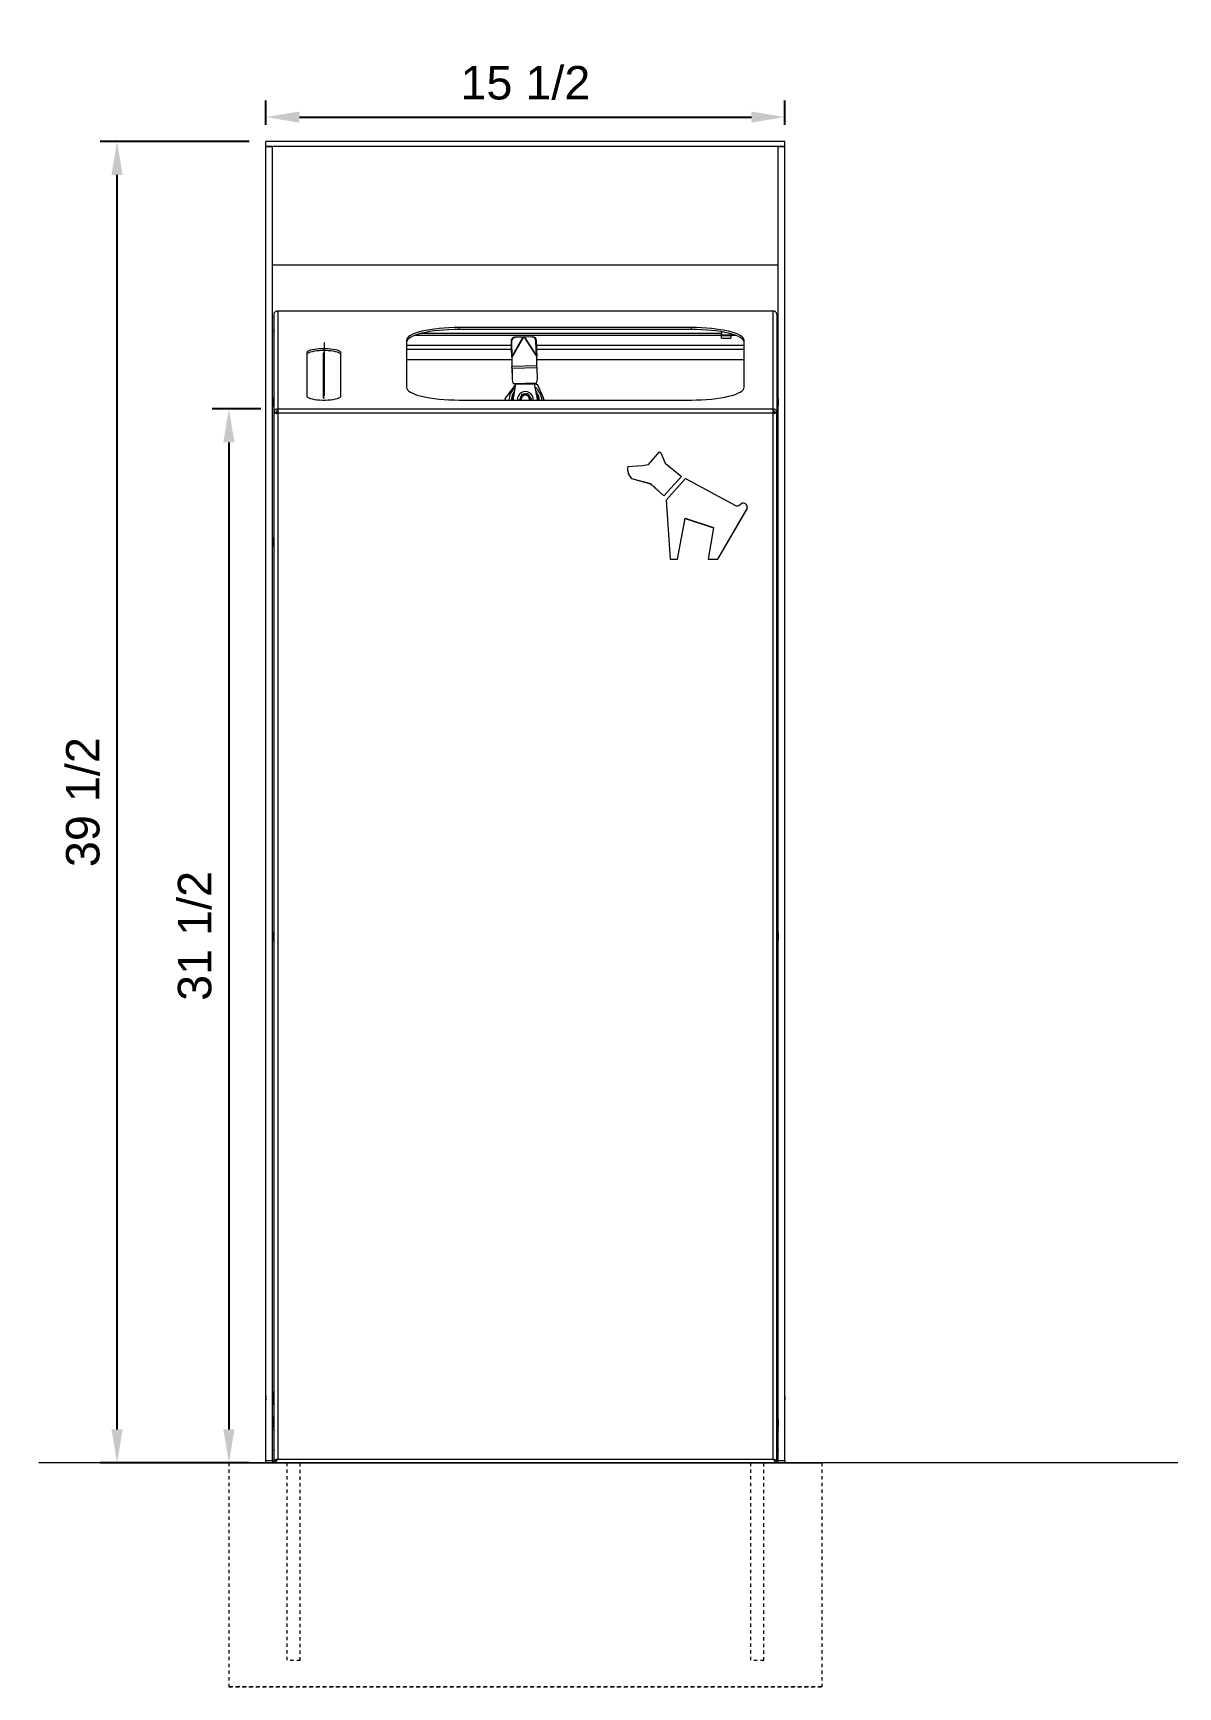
# Model space of a CAD drawing. Header units: inches. Extents: x -3 to 170, y -19 to 107.
# Drawn here: x -3.11 to 31.12, y 56.67 to 106.08 of the extents above; entities that cross this region are included whole.
import ezdxf

# ---------------------------------------------------------------- set-up
doc = ezdxf.new("R2010")
doc.units = ezdxf.units.IN
doc.header["$PDSIZE"] = -1
doc.linetypes.add('HIDDEN', pattern=[1.905, 1.27, -0.635])
for name, color, linetype, lineweight in [('ZANO_R', 7, 'Continuous', 0), ('ZANO_R_przerywana', 250, 'HIDDEN', 0), ('ZANO_W', 1, 'Continuous', 0)]:
    doc.layers.add(name, color=color, linetype=linetype, lineweight=lineweight)
doc.styles.get("Standard").update_dxf_attribs({"font": 'ARIALUNI.TTF'})
doc.dimstyles.new('amerykanie', dxfattribs={"dimtxt": 50, "dimasz": 50, "dimexe": 0.5, "dimexo": 0.5, "dimgap": 1, "dimtad": 1, "dimdec": 0, "dimzin": 0, "dimlunit": 5, "dimtxsty": 'Standard', "dimcen": 0.09, "dimclrd": 1, "dimclre": 1, "dimclrt": 1, "dimazin": 0, "dimtfac": 1, "dimtdec": 0, "dimtmove": 0, "dimatfit": 3, "dimfxl": 1, "dimtzin": 0, "dimarcsym": 1})

# ---------------------------------------------------------------- blocks, each defined once
blk = doc.blocks.new('*D412')
at = {"layer": 'Defpoints', "color": 0}
for p in [(-0.597, 102.848), (3.852, 102.848), (3.852, 63.36)]:
    blk.add_point(p, dxfattribs=at)
at = {"layer": 'ZANO_W', "color": 1, "lineweight": -2}
for p, q in [((3.352, 102.848), (-1.097, 102.848)), ((-0.597, 64.36), (-0.597, 101.848)), ((3.352, 63.36), (-1.097, 63.36))]:
    blk.add_line(p, q, dxfattribs=at)
at = {"layer": 'ZANO_W', "color": 1}
for points in [[(-0.43, 101.848), (-0.764, 101.848), (-0.597, 102.848)], [(-0.764, 64.36), (-0.43, 64.36), (-0.597, 63.36)]]:
    blk.add_solid(points, dxfattribs=at)
at = {"layer": 'ZANO_W', "color": 1, "insert": (-1.616, 83.104), "char_height": 1, "attachment_point": 5, "rotation": 90}
blk.add_mtext('39 1/2', dxfattribs=at)
blk = doc.blocks.new('*D413')
at = {"layer": 'Defpoints', "color": 0}
for p in [(4.206, 94.853), (2.747, 63.36), (3.852, 63.36)]:
    blk.add_point(p, dxfattribs=at)
at = {"layer": 'ZANO_W', "color": 1, "lineweight": -2}
for p, q in [((3.706, 94.853), (2.247, 94.853)), ((2.747, 93.853), (2.747, 64.36)), ((3.352, 63.36), (2.247, 63.36))]:
    blk.add_line(p, q, dxfattribs=at)
at = {"layer": 'ZANO_W', "color": 1}
for points in [[(2.914, 93.853), (2.58, 93.853), (2.747, 94.853)], [(2.58, 64.36), (2.914, 64.36), (2.747, 63.36)]]:
    blk.add_solid(points, dxfattribs=at)
at = {"layer": 'ZANO_W', "color": 1, "insert": (1.728, 79.107), "char_height": 1, "attachment_point": 5, "rotation": 90}
blk.add_mtext('31 1/2', dxfattribs=at)
blk = doc.blocks.new('*D414')
at = {"layer": 'Defpoints', "color": 0}
for p in [(19.366, 103.575), (3.852, 102.848), (19.366, 102.848)]:
    blk.add_point(p, dxfattribs=at)
at = {"layer": 'ZANO_W', "color": 1, "lineweight": -2}
for p, q in [((3.852, 103.348), (3.852, 104.075)), ((19.366, 103.348), (19.366, 104.075)), ((4.852, 103.575), (18.366, 103.575))]:
    blk.add_line(p, q, dxfattribs=at)
at = {"layer": 'ZANO_W', "color": 1}
for points in [[(4.852, 103.741), (4.852, 103.408), (3.852, 103.575)], [(18.366, 103.408), (18.366, 103.741), (19.366, 103.575)]]:
    blk.add_solid(points, dxfattribs=at)
at = {"layer": 'ZANO_W', "color": 1, "insert": (11.609, 104.594), "char_height": 1, "attachment_point": 5}
blk.add_mtext('15 1/2', dxfattribs=at)

msp = doc.modelspace()

# ---------------------------------------------------------------- linework, layer by layer
at = {"layer": 'ZANO_R'}
for p, q in [((19.36594, 102.84843), (3.85202, 102.84843)), ((3.85202, 102.69665), (3.85202, 102.84843)), ((19.36594, 102.69665), (19.36594, 102.84843)), ((19.36594, 102.69665), (3.85202, 102.69665)), ((3.85202, 102.69665), (3.85202, 102.69649)), ((3.85202, 102.69649), (4.04889, 102.69649)), ((3.85202, 63.43368), (3.85202, 102.69649)), ((4.04889, 63.43368), (4.04889, 102.69649)), ((19.16906, 102.69649), (19.36594, 102.69649)), ((19.16906, 63.43368), (19.16906, 102.69649)), ((19.36594, 102.69649), (19.36594, 102.69665)), ((19.36594, 63.43368), (19.36594, 102.69649)), ((4.04889, 99.1569), (19.16906, 99.1569)), ((4.08827, 97.68963), (4.08827, 94.73935)), ((19.0187, 97.77771), (4.19925, 97.77771)), ((4.2064, 97.7742), (4.2064, 94.85335)), ((19.01156, 97.7742), (4.2064, 97.7742)), ((19.01156, 94.85335), (19.01156, 97.7742)), ((19.12969, 97.68963), (19.12969, 94.73935)), ((4.08827, 97.19292), (4.04889, 97.19292)), ((4.08827, 97.17919), (4.04889, 97.17919)), ((8.05535, 96.90394), (8.05535, 95.50008)), ((8.31549, 97.0564), (17.47592, 97.0564)), ((17.47592, 97.10536), (8.47411, 97.10536)), ((16.57029, 97.28497), (9.63036, 97.28497)), ((9.63036, 97.22767), (9.63036, 97.28497)), ((16.57029, 97.22767), (9.63036, 97.22767)), ((11.17992, 96.87343), (11.18435, 96.65485)), ((11.19778, 96.87149), (11.17992, 96.87343)), ((11.19778, 96.87149), (11.20701, 96.41609)), ((11.54905, 97.00182), (11.2011, 96.38612)), ((11.53558, 96.99749), (11.20701, 96.41609)), ((11.51772, 96.99942), (11.29427, 96.99422)), ((11.29427, 96.99422), (11.31213, 96.99229)), ((11.53558, 96.99749), (11.31213, 96.99229)), ((11.5229, 96.99886), (11.53558, 96.99749)), ((11.54905, 97.00182), (11.53558, 96.99749)), ((11.56811, 97.00233), (11.54905, 97.00182)), ((11.56811, 97.00233), (11.94896, 96.40632)), ((11.5818, 96.99873), (11.56811, 97.00233)), ((11.80533, 97.00561), (11.5818, 96.99873)), ((11.5991, 97.00162), (11.5818, 96.99873)), ((11.5818, 96.99873), (11.94143, 96.43593)), ((11.82263, 97.00849), (11.5991, 97.00162)), ((11.80533, 97.00561), (11.82263, 97.00849)), ((11.94339, 96.89405), (11.9261, 96.89116)), ((11.94143, 96.43593), (11.9261, 96.89116)), ((11.95087, 96.67199), (11.94339, 96.89405)), ((16.57029, 97.22767), (16.57029, 97.28497)), ((17.47592, 97.15838), (17.47592, 97.10536)), ((17.47592, 97.0564), (17.47592, 97.10536)), ((17.75155, 97.06), (17.47592, 97.06)), ((17.47592, 96.96547), (17.47592, 97.0564)), ((17.47592, 97.04804), (17.75155, 97.04804)), ((17.47592, 96.96547), (17.75155, 96.96547)), ((17.75155, 97.09866), (17.75155, 97.0564)), ((17.75155, 97.0564), (17.75155, 96.96547)), ((17.75155, 97.0564), (17.88516, 97.0564)), ((18.1453, 95.50008), (18.1453, 96.90394)), ((19.16906, 97.19292), (19.12969, 97.19292)), ((19.16906, 97.17919), (19.12969, 97.17919)), ((5.07266, 96.52886), (5.07266, 95.24288)), ((5.60422, 96.51918), (5.56485, 96.51918)), ((5.56485, 96.51918), (5.56485, 95.18557)), ((5.60422, 96.44277), (5.56485, 96.44277)), ((5.60422, 95.23744), (5.60422, 96.84231)), ((6.09642, 95.24288), (6.09642, 96.52886)), ((8.05535, 96.7592), (11.18223, 96.7592)), ((8.05535, 96.64068), (11.18463, 96.64068)), ((11.18451, 96.64657), (11.18914, 96.41803)), ((11.20701, 96.41609), (11.18914, 96.41803)), ((11.18914, 96.41803), (11.2011, 96.37788)), ((11.20701, 96.41609), (11.2011, 96.38612)), ((11.2011, 96.38612), (11.20834, 96.11934)), ((11.2011, 96.38612), (11.2011, 96.37788)), ((11.2011, 96.37788), (11.20834, 96.1111)), ((11.94143, 96.43593), (11.95872, 96.43881)), ((11.94896, 96.40632), (11.94143, 96.43593)), ((11.94793, 96.7592), (18.1453, 96.7592)), ((11.94896, 96.39808), (11.95872, 96.43881)), ((11.9562, 96.13954), (11.94896, 96.40632)), ((11.9517, 96.64068), (18.1453, 96.64068)), ((11.95872, 96.43881), (11.95252, 96.62311)), ((5.56485, 96.33134), (5.60422, 96.33134)), ((8.05535, 96.33134), (11.20236, 96.33134)), ((11.9562, 96.13954), (11.20834, 96.11934)), ((11.20834, 96.1111), (11.20834, 96.11934)), ((11.20994, 96.05952), (11.20834, 96.11934)), ((11.20885, 96.09207), (11.20834, 96.1111)), ((11.20885, 96.09207), (11.20994, 96.05952)), ((11.20885, 96.09207), (11.21784, 95.75223)), ((11.9578, 96.07972), (11.20994, 96.05952)), ((11.20994, 96.05952), (11.21893, 95.71968)), ((11.95099, 96.33134), (18.1453, 96.33134)), ((11.9578, 96.07972), (11.9562, 96.13954)), ((11.96679, 95.73988), (11.9578, 96.07972)), ((11.21784, 95.75223), (11.21893, 95.71968)), ((11.21893, 95.71968), (11.24637, 95.60753)), ((11.94533, 95.6264), (11.24637, 95.60753)), ((11.25848, 95.18513), (11.31911, 95.59044)), ((11.30273, 95.59516), (11.31911, 95.5822)), ((11.31911, 95.59044), (11.87361, 95.60542)), ((11.87361, 95.59718), (11.8889, 95.61068)), ((11.87361, 95.60542), (11.95613, 95.20398)), ((11.97762, 95.57502), (11.87758, 95.59002)), ((11.94533, 95.6264), (11.96679, 95.73988)), ((4.04909, 95.16313), (4.04889, 95.16313)), ((4.04889, 94.94992), (4.04909, 94.94992)), ((4.04909, 95.05652), (4.04909, 95.16333)), ((4.04909, 94.94972), (4.04909, 95.05652)), ((4.06779, 95.05652), (4.06779, 95.16333)), ((4.08669, 95.14797), (4.06779, 95.16067)), ((4.06779, 95.13008), (4.07488, 95.13008)), ((4.06779, 95.09306), (4.07488, 95.09306)), ((4.06779, 95.0668), (4.08669, 95.0668)), ((4.06779, 94.94972), (4.06779, 95.05652)), ((4.08669, 95.04625), (4.06779, 95.04625)), ((4.06779, 95.01999), (4.07488, 95.01999)), ((4.06779, 94.98297), (4.07488, 94.98297)), ((4.06779, 94.95238), (4.08669, 94.96508)), ((4.07468, 95.14739), (4.07488, 95.14739)), ((4.07468, 94.96565), (4.07488, 94.96565)), ((4.07488, 95.11531), (4.07488, 95.13008)), ((4.07488, 95.119), (4.08669, 95.119)), ((4.07488, 95.0668), (4.07488, 95.09306)), ((4.07488, 95.08666), (4.08669, 95.08666)), ((4.07488, 95.01999), (4.07488, 95.04625)), ((4.07488, 95.02639), (4.08669, 95.02639)), ((4.07488, 94.98297), (4.07488, 94.99774)), ((4.07488, 94.99405), (4.08669, 94.99405)), ((4.08669, 95.14739), (4.08669, 95.14797)), ((4.08669, 95.14036), (4.08669, 95.14739)), ((4.08669, 95.13008), (4.08669, 95.14036)), ((4.08827, 95.13528), (4.08669, 95.13528)), ((4.08669, 95.119), (4.08669, 95.13008)), ((4.08669, 95.09306), (4.08669, 95.11086)), ((4.08669, 95.08666), (4.08669, 95.09306)), ((4.08669, 95.04625), (4.08669, 95.0668)), ((4.08669, 95.01999), (4.08669, 95.02639)), ((4.08669, 95.00219), (4.08669, 95.01999)), ((4.08669, 94.98297), (4.08669, 94.99405)), ((4.08669, 94.97269), (4.08669, 94.98297)), ((4.08669, 94.97777), (4.08827, 94.97777)), ((4.08669, 94.96565), (4.08669, 94.97269)), ((4.08669, 94.96508), (4.08669, 94.96565)), ((5.56485, 95.18557), (5.60422, 95.18557)), ((9.63036, 95.11905), (16.57029, 95.11905)), ((10.99964, 95.15912), (11.01732, 95.11905)), ((10.99964, 95.15363), (10.99964, 95.15912)), ((10.99964, 95.15363), (11.01441, 95.11905)), ((11.21038, 95.25225), (11.21038, 95.23577)), ((11.21038, 95.25225), (11.22972, 95.11905)), ((11.23491, 95.12115), (11.23491, 95.11905)), ((11.2546, 95.13296), (11.2546, 95.12472)), ((11.25487, 95.11905), (11.25848, 95.18513)), ((11.37273, 95.1357), (11.37273, 95.13296)), ((11.43405, 95.12121), (11.43405, 95.11905)), ((11.78251, 95.15085), (11.76978, 95.11905)), ((11.78251, 95.15085), (11.78251, 95.15893)), ((11.78391, 95.15813), (11.78391, 95.16607)), ((11.84482, 95.11905), (11.84523, 95.13296)), ((11.84523, 95.13296), (11.84523, 95.1357)), ((11.9727, 95.2083), (11.95079, 95.35923)), ((11.96336, 95.12472), (11.96336, 95.13296)), ((11.98566, 95.11905), (11.98254, 95.14052)), ((11.98305, 95.11905), (11.98305, 95.12115)), ((19.13126, 95.13528), (19.12969, 95.13528)), ((19.12969, 94.97777), (19.13126, 94.97777)), ((19.13126, 95.14796), (19.13126, 95.14528)), ((19.13126, 95.14528), (19.13126, 95.13488)), ((19.13126, 95.13488), (19.13126, 95.12237)), ((19.13126, 95.12237), (19.13126, 95.11222)), ((19.14308, 95.11222), (19.13126, 95.11222)), ((19.13126, 95.10081), (19.13126, 95.08182)), ((19.13126, 95.08182), (19.13126, 95.07692)), ((19.14308, 95.07692), (19.13126, 95.07692)), ((19.14308, 95.05654), (19.13126, 95.05654)), ((19.13126, 95.05654), (19.13126, 95.05487)), ((19.13126, 95.05487), (19.13126, 95.03449)), ((19.14308, 95.01716), (19.13126, 95.01716)), ((19.13126, 95.01716), (19.13126, 95.00938)), ((19.13126, 95.00938), (19.13126, 94.99306)), ((19.14277, 94.98833), (19.13126, 94.98833)), ((19.13126, 94.98833), (19.13126, 94.97651)), ((19.13126, 94.97651), (19.13126, 94.96864)), ((19.13126, 94.96864), (19.13126, 94.96509)), ((19.15016, 95.14528), (19.14308, 95.14528)), ((19.14308, 95.14528), (19.14308, 95.14211)), ((19.15016, 95.12237), (19.14308, 95.12237)), ((19.14308, 95.12237), (19.14308, 95.10415)), ((19.15016, 95.08182), (19.14308, 95.08182)), ((19.14308, 95.08182), (19.14308, 95.05487)), ((19.15016, 95.05487), (19.14308, 95.05487)), ((19.14308, 95.03449), (19.14308, 95.00938)), ((19.15016, 95.00938), (19.14308, 95.00938)), ((19.14308, 94.98755), (19.14308, 94.97651)), ((19.15016, 94.97651), (19.14308, 94.97651)), ((19.15016, 95.16333), (19.15016, 94.94972)), ((19.16886, 95.16333), (19.16886, 94.94972)), ((19.16906, 95.16313), (19.16886, 95.16313)), ((19.16886, 94.94992), (19.16906, 94.94992)), ((4.08827, 94.73935), (4.14733, 94.73935)), ((4.08827, 94.73935), (4.08827, 94.73873)), ((4.08827, 94.73873), (4.08827, 63.42343)), ((4.14733, 94.73873), (4.08827, 94.73873)), ((4.14733, 94.73935), (4.14733, 94.73873)), ((4.2064, 94.85335), (19.01156, 94.85335)), ((4.2064, 94.85335), (4.2064, 94.73049)), ((19.01156, 94.73049), (4.2064, 94.73049)), ((4.2064, 94.73049), (4.2064, 63.47031)), ((19.01156, 94.73049), (19.01156, 94.85335)), ((19.01156, 63.47031), (19.01156, 94.73049)), ((19.12969, 94.73935), (19.07063, 94.73935)), ((19.07063, 94.73935), (19.07063, 94.73873)), ((19.07063, 94.73873), (19.12969, 94.73873)), ((19.12969, 94.73873), (19.12969, 94.73935)), ((19.12969, 63.42343), (19.12969, 94.73873)), ((15.28496, 93.19156), (15.61654, 93.57519)), ((15.61654, 93.57519), (15.65803, 93.5395)), ((15.65803, 93.5395), (15.79052, 93.22829)), ((14.66895, 93.13073), (15.09735, 93.16693)), ((15.09735, 93.16693), (15.28496, 93.19156)), ((15.79052, 93.22829), (16.27766, 92.83241)), ((14.79577, 92.76715), (14.79577, 92.76303)), ((15.35598, 92.61343), (14.79577, 92.76715)), ((15.35598, 92.60931), (14.79577, 92.76303)), ((15.35598, 92.61343), (15.35598, 92.60931)), ((15.74754, 92.257), (15.35598, 92.61343)), ((15.74754, 92.25288), (15.35598, 92.60931)), ((16.2755, 92.83417), (15.74754, 92.257)), ((16.27766, 92.83241), (15.74754, 92.25288)), ((16.3931, 92.77897), (15.81428, 92.12449)), ((16.3931, 92.77897), (17.88644, 91.9692)), ((15.74754, 92.257), (15.74754, 92.25288)), ((15.81428, 92.12449), (15.93218, 90.36439)), ((15.81454, 92.12478), (15.93218, 90.36851)), ((17.98656, 91.9728), (18.08336, 92.03468)), ((16.15422, 90.36851), (16.3836, 91.58884)), ((16.15422, 90.36439), (16.3836, 91.58472)), ((16.3836, 91.58884), (16.3836, 91.58472)), ((16.3836, 91.58884), (17.22902, 91.30829)), ((16.3836, 91.58472), (17.22902, 91.30417)), ((17.36257, 90.36851), (18.23034, 91.85726)), ((17.36257, 90.36439), (18.23034, 91.85314)), ((18.23034, 91.85726), (18.23034, 91.85314)), ((4.04909, 90.98934), (4.04889, 90.98934)), ((4.04909, 90.88273), (4.04909, 90.98954)), ((4.06779, 90.88273), (4.06779, 90.98954)), ((4.08669, 90.97418), (4.06779, 90.98688)), ((4.06779, 90.95628), (4.07488, 90.95628)), ((4.07468, 90.9736), (4.07488, 90.9736)), ((4.07488, 90.94151), (4.07488, 90.95628)), ((4.07488, 90.9452), (4.08669, 90.9452)), ((4.08669, 90.9736), (4.08669, 90.97418)), ((4.08669, 90.96656), (4.08669, 90.9736)), ((4.08669, 90.95628), (4.08669, 90.96656)), ((4.08827, 90.96148), (4.08669, 90.96148)), ((4.08669, 90.9452), (4.08669, 90.95628)), ((4.08669, 90.91926), (4.08669, 90.93706)), ((17.22902, 91.30417), (17.06944, 90.36439)), ((17.22902, 91.30829), (17.22902, 91.30417)), ((4.04889, 90.77612), (4.04909, 90.77612)), ((4.04909, 90.77592), (4.04909, 90.88273)), ((4.06779, 90.91926), (4.07488, 90.91926)), ((4.06779, 90.89301), (4.08669, 90.89301)), ((4.06779, 90.77592), (4.06779, 90.88273)), ((4.08669, 90.87245), (4.06779, 90.87245)), ((4.06779, 90.84619), (4.07488, 90.84619)), ((4.06779, 90.80917), (4.07488, 90.80917)), ((4.06779, 90.77858), (4.08669, 90.79128)), ((4.07468, 90.79186), (4.07488, 90.79186)), ((4.07488, 90.89301), (4.07488, 90.91926)), ((4.07488, 90.91286), (4.08669, 90.91286)), ((4.07488, 90.84619), (4.07488, 90.87245)), ((4.07488, 90.85259), (4.08669, 90.85259)), ((4.07488, 90.80917), (4.07488, 90.82394)), ((4.07488, 90.82025), (4.08669, 90.82025)), ((4.08669, 90.91286), (4.08669, 90.91926)), ((4.08669, 90.87245), (4.08669, 90.89301)), ((4.08669, 90.84619), (4.08669, 90.85259)), ((4.08669, 90.82839), (4.08669, 90.84619)), ((4.08669, 90.80917), (4.08669, 90.82025)), ((4.08669, 90.79889), (4.08669, 90.80917)), ((4.08669, 90.80398), (4.08827, 90.80398)), ((4.08669, 90.79186), (4.08669, 90.79889)), ((4.08669, 90.79128), (4.08669, 90.79186)), ((15.93218, 90.36851), (15.93218, 90.36439)), ((15.93218, 90.36851), (16.15422, 90.36851)), ((15.93218, 90.36439), (16.15422, 90.36439)), ((16.15422, 90.36851), (16.15422, 90.36439)), ((17.06944, 90.36439), (17.36257, 90.36439)), ((17.07014, 90.36851), (17.36257, 90.36851)), ((17.36257, 90.36851), (17.36257, 90.36439)), ((4.04909, 79.19403), (4.04889, 79.19403)), ((4.04909, 79.08742), (4.04909, 79.19423)), ((4.04909, 78.98061), (4.04909, 79.08742)), ((4.06779, 79.08742), (4.06779, 79.19423)), ((4.08669, 79.17887), (4.06779, 79.19157)), ((4.06779, 79.16098), (4.07488, 79.16098)), ((4.06779, 79.12395), (4.07488, 79.12395)), ((4.06779, 79.0977), (4.08669, 79.0977)), ((4.06779, 78.98061), (4.06779, 79.08742)), ((4.08669, 79.07714), (4.06779, 79.07714)), ((4.07468, 79.17829), (4.07488, 79.17829)), ((4.07488, 79.14621), (4.07488, 79.16098)), ((4.07488, 79.1499), (4.08669, 79.1499)), ((4.07488, 79.0977), (4.07488, 79.12395)), ((4.07488, 79.11756), (4.08669, 79.11756)), ((4.07488, 79.05089), (4.07488, 79.07714)), ((4.08669, 79.17829), (4.08669, 79.17887)), ((4.08669, 79.17126), (4.08669, 79.17829)), ((4.08669, 79.16098), (4.08669, 79.17126)), ((4.08827, 79.16617), (4.08669, 79.16617)), ((4.08669, 79.1499), (4.08669, 79.16098)), ((4.08669, 79.12395), (4.08669, 79.14176)), ((4.08669, 79.11756), (4.08669, 79.12395)), ((4.08669, 79.07714), (4.08669, 79.0977)), ((19.13126, 79.16617), (19.12969, 79.16617)), ((19.13932, 79.18428), (19.13126, 79.17887)), ((19.13126, 79.17887), (19.13126, 79.17466)), ((19.13126, 79.17466), (19.13126, 79.16633)), ((19.13126, 79.16633), (19.13126, 79.15463)), ((19.14308, 79.15463), (19.13126, 79.15463)), ((19.13126, 79.14926), (19.13126, 79.13265)), ((19.13126, 79.13265), (19.13126, 79.12511)), ((19.14308, 79.12511), (19.13126, 79.12511)), ((19.13126, 79.10729), (19.13126, 79.08684)), ((19.13126, 79.08684), (19.13126, 79.08549)), ((19.14308, 79.08549), (19.13126, 79.08549)), ((19.15016, 79.16633), (19.14308, 79.16633)), ((19.14308, 79.16633), (19.14308, 79.15463)), ((19.15016, 79.13265), (19.14308, 79.13265)), ((19.14308, 79.13265), (19.14308, 79.10729)), ((19.15016, 79.08684), (19.14308, 79.08684)), ((19.14308, 79.08684), (19.14308, 79.05999)), ((19.15016, 79.19423), (19.15016, 78.98061)), ((19.16886, 79.19423), (19.16886, 78.98061)), ((19.16906, 79.19403), (19.16886, 79.19403)), ((4.04889, 78.98081), (4.04909, 78.98081)), ((4.06779, 79.05089), (4.07488, 79.05089)), ((4.06779, 79.01387), (4.07488, 79.01387)), ((4.06779, 78.98327), (4.08669, 78.99597)), ((4.07468, 78.99655), (4.07488, 78.99655)), ((4.07488, 79.05729), (4.08669, 79.05729)), ((4.07488, 79.01387), (4.07488, 79.02863)), ((4.07488, 79.02494), (4.08669, 79.02494)), ((4.08669, 79.05089), (4.08669, 79.05729)), ((4.08669, 79.03308), (4.08669, 79.05089)), ((4.08669, 79.01387), (4.08669, 79.02494)), ((4.08669, 79.00359), (4.08669, 79.01387)), ((4.08669, 79.00867), (4.08827, 79.00867)), ((4.08669, 78.99655), (4.08669, 79.00359)), ((4.08669, 78.99597), (4.08669, 78.99655)), ((19.12969, 79.00867), (19.13126, 79.00867)), ((19.14308, 79.06518), (19.13126, 79.06518)), ((19.13126, 79.06518), (19.13126, 79.05999)), ((19.13126, 79.05999), (19.13126, 79.0412)), ((19.14308, 79.03038), (19.13126, 79.03038)), ((19.13126, 79.03038), (19.13126, 79.02005)), ((19.13126, 79.02005), (19.13126, 79.00794)), ((19.13126, 79.00794), (19.13126, 78.99816)), ((19.13126, 78.99816), (19.13126, 78.99597)), ((19.13126, 78.99597), (19.13932, 78.99056)), ((19.15016, 79.05999), (19.14308, 79.05999)), ((19.14308, 79.03765), (19.14308, 79.02005)), ((19.15016, 79.02005), (19.14308, 79.02005)), ((19.14308, 79.00063), (19.14308, 78.99816)), ((19.14918, 78.99816), (19.14308, 78.99816)), ((19.16886, 78.98081), (19.16906, 78.98081)), ((4.08039, 65.47067), (4.04889, 65.47067)), ((4.08039, 65.47067), (4.08039, 65.1163)), ((4.08827, 65.41102), (4.08039, 65.41102)), ((19.13756, 65.41102), (19.12969, 65.41102)), ((19.16906, 65.47067), (19.13756, 65.47067)), ((19.13756, 65.1163), (19.13756, 65.47067)), ((4.04889, 65.1163), (4.08039, 65.1163)), ((4.08039, 65.17595), (4.08827, 65.17595)), ((19.12969, 65.17595), (19.13756, 65.17595)), ((19.13756, 65.1163), (19.16906, 65.1163)), ((4.04889, 64.73857), (4.08827, 64.73857)), ((4.04909, 64.6606), (4.04889, 64.6606)), ((4.04889, 64.44739), (4.04909, 64.44739)), ((4.04909, 64.554), (4.04909, 64.6608)), ((4.04909, 64.44719), (4.04909, 64.554)), ((4.06779, 64.554), (4.06779, 64.6608)), ((4.08669, 64.64545), (4.06779, 64.65815)), ((4.06779, 64.62755), (4.07488, 64.62755)), ((4.06779, 64.59053), (4.07488, 64.59053)), ((4.06779, 64.56428), (4.08669, 64.56428)), ((4.06779, 64.44719), (4.06779, 64.554)), ((4.08669, 64.54372), (4.06779, 64.54372)), ((4.06779, 64.51746), (4.07488, 64.51746)), ((4.06779, 64.48044), (4.07488, 64.48044)), ((4.06779, 64.44985), (4.08669, 64.46255)), ((4.07468, 64.64487), (4.07488, 64.64487)), ((4.07468, 64.46313), (4.07488, 64.46313)), ((4.07488, 64.61278), (4.07488, 64.62755)), ((4.07488, 64.61647), (4.08669, 64.61647)), ((4.07488, 64.56428), (4.07488, 64.59053)), ((4.07488, 64.58413), (4.08669, 64.58413)), ((4.07488, 64.51746), (4.07488, 64.54372)), ((4.07488, 64.52386), (4.08669, 64.52386)), ((4.07488, 64.48044), (4.07488, 64.49521)), ((4.07488, 64.49152), (4.08669, 64.49152)), ((4.08669, 64.64487), (4.08669, 64.64545)), ((4.08669, 64.63783), (4.08669, 64.64487)), ((4.08669, 64.62755), (4.08669, 64.63783)), ((4.08827, 64.63275), (4.08669, 64.63275)), ((4.08669, 64.61647), (4.08669, 64.62755)), ((4.08669, 64.59053), (4.08669, 64.60833)), ((4.08669, 64.58413), (4.08669, 64.59053)), ((4.08669, 64.54372), (4.08669, 64.56428)), ((4.08669, 64.51746), (4.08669, 64.52386)), ((4.08669, 64.49966), (4.08669, 64.51746)), ((4.08669, 64.48044), (4.08669, 64.49152)), ((4.08669, 64.47016), (4.08669, 64.48044)), ((4.08669, 64.47525), (4.08827, 64.47525)), ((4.08669, 64.46313), (4.08669, 64.47016)), ((4.08669, 64.46255), (4.08669, 64.46313)), ((19.12969, 64.73857), (19.16906, 64.73857)), ((19.13126, 64.63275), (19.12969, 64.63275)), ((19.12969, 64.47525), (19.13126, 64.47525)), ((19.13932, 64.65086), (19.13126, 64.64545)), ((19.13126, 64.64544), (19.13126, 64.64124)), ((19.13126, 64.64124), (19.13126, 64.6329)), ((19.13126, 64.6329), (19.13126, 64.62121)), ((19.14308, 64.62121), (19.13126, 64.62121)), ((19.13126, 64.61583), (19.13126, 64.59922)), ((19.13126, 64.59922), (19.13126, 64.59168)), ((19.14308, 64.59168), (19.13126, 64.59168)), ((19.13126, 64.57386), (19.13126, 64.55342)), ((19.13126, 64.55342), (19.13126, 64.55206)), ((19.14308, 64.55206), (19.13126, 64.55206)), ((19.14308, 64.53175), (19.13126, 64.53175)), ((19.13126, 64.53175), (19.13126, 64.52657)), ((19.13126, 64.52657), (19.13126, 64.50777)), ((19.14308, 64.49696), (19.13126, 64.49696)), ((19.13126, 64.49696), (19.13126, 64.48662)), ((19.13126, 64.48662), (19.13126, 64.47451)), ((19.13126, 64.47451), (19.13126, 64.46473)), ((19.13126, 64.46473), (19.13126, 64.46255)), ((19.13126, 64.46255), (19.13932, 64.45713)), ((19.15016, 64.6329), (19.14308, 64.6329)), ((19.14308, 64.6329), (19.14308, 64.62121)), ((19.15016, 64.59922), (19.14308, 64.59922)), ((19.14308, 64.59922), (19.14308, 64.57386)), ((19.15016, 64.55342), (19.14308, 64.55342)), ((19.14308, 64.55342), (19.14308, 64.52657)), ((19.15016, 64.52657), (19.14308, 64.52657)), ((19.14308, 64.50422), (19.14308, 64.48662)), ((19.15016, 64.48662), (19.14308, 64.48662)), ((19.14308, 64.46721), (19.14308, 64.46473)), ((19.14918, 64.46473), (19.14308, 64.46473)), ((19.15016, 64.6608), (19.15016, 64.44719)), ((19.16886, 64.6608), (19.16886, 64.44719)), ((19.16906, 64.6606), (19.16886, 64.6606)), ((19.16886, 64.44739), (19.16906, 64.44739)), ((31.11533, 63.36043), (-2.93369, 63.36043)), ((2.74716, 63.36043), (20.46861, 63.36043)), ((20.46861, 63.36043), (2.74716, 63.36043)), ((3.85202, 63.43368), (4.04889, 63.43368)), ((3.85202, 63.36043), (3.85202, 63.43368)), ((4.04889, 63.36043), (3.85202, 63.36043)), ((4.04889, 63.43368), (4.04889, 63.36043)), ((4.08827, 63.36043), (4.04889, 63.36043)), ((4.11656, 63.42343), (4.08827, 63.42343)), ((4.08827, 63.36043), (4.08827, 63.41949)), ((4.08827, 63.36043), (19.12969, 63.36043)), ((4.2064, 63.47031), (19.01156, 63.47031)), ((19.10139, 63.42343), (19.12969, 63.42343)), ((19.12969, 63.41949), (19.12969, 63.36043)), ((19.16906, 63.36043), (19.12969, 63.36043)), ((19.16906, 63.43368), (19.36594, 63.43368)), ((19.16906, 63.36043), (19.16906, 63.43368)), ((19.36594, 63.36043), (19.16906, 63.36043)), ((19.36594, 63.43368), (19.36594, 63.36043))]:
    msp.add_line(p, q, dxfattribs=at)
at = {"layer": 'ZANO_R', "flags": 128}
for points in [[(4.2064, 97.7742), (4.19951, 97.77771), (4.19925, 97.77759)], [(19.0187, 97.77628), (19.01586, 97.77715), (19.01156, 97.7742)], [(9.63036, 97.28497), (9.47598, 97.28314), (9.32309, 97.27765), (9.17316, 97.26857), (9.02763, 97.25597), (8.88791, 97.23998), (8.75533, 97.22076), (8.63118, 97.19848), (8.51666, 97.17337), (8.41286, 97.14567), (8.32078, 97.11563), (8.24132, 97.08356), (8.17524, 97.04976), (8.12317, 97.01455), (8.08561, 96.97828), (8.06293, 96.94129), (8.05535, 96.90394)], [(9.63036, 97.22767), (9.47598, 97.22583), (9.32309, 97.22034), (9.17316, 97.21126), (9.02763, 97.19866), (8.88791, 97.18267), (8.75533, 97.16345), (8.63118, 97.14118), (8.51666, 97.11606), (8.41286, 97.08836), (8.32078, 97.05832), (8.24132, 97.02625), (8.17524, 96.99245), (8.12317, 96.95724), (8.08561, 96.92097), (8.06293, 96.88398), (8.05535, 96.84663)], [(18.1453, 96.90394), (18.13772, 96.94129), (18.11504, 96.97828), (18.07748, 97.01455), (18.02541, 97.04976), (17.95933, 97.08356), (17.87986, 97.11563), (17.78779, 97.14567), (17.68399, 97.17337), (17.56947, 97.19848), (17.44532, 97.22076), (17.31274, 97.23998), (17.17302, 97.25597), (17.02749, 97.26857), (16.87756, 97.27765), (16.72466, 97.28314), (16.57029, 97.28497)], [(18.1453, 96.84663), (18.13772, 96.88398), (18.11504, 96.92097), (18.07748, 96.95724), (18.02541, 96.99245), (17.95933, 97.02625), (17.87986, 97.05832), (17.78779, 97.08836), (17.68399, 97.11606), (17.56947, 97.14118), (17.44532, 97.16345), (17.31274, 97.18267), (17.17302, 97.19866), (17.02749, 97.21126), (16.87756, 97.22034), (16.72466, 97.22583), (16.57029, 97.22767)], [(6.09642, 96.52886), (6.08944, 96.54924), (6.06868, 96.56907), (6.03472, 96.5878), (5.98848, 96.60492), (5.93122, 96.61997), (5.86451, 96.63253), (5.79016, 96.64227), (5.7102, 96.64891), (5.62681, 96.65227), (5.54227, 96.65227), (5.45888, 96.64891), (5.37892, 96.64227), (5.30456, 96.63253), (5.23785, 96.61997), (5.18059, 96.60492), (5.13435, 96.5878), (5.10039, 96.56907), (5.07964, 96.54924), (5.07266, 96.52886)], [(6.09642, 96.47155), (6.08944, 96.49194), (6.06868, 96.51176), (6.03472, 96.53049), (5.98848, 96.54761), (5.93122, 96.56266), (5.86451, 96.57522), (5.79016, 96.58496), (5.7102, 96.5916), (5.62681, 96.59497), (5.54227, 96.59497), (5.45888, 96.5916), (5.37892, 96.58496), (5.30456, 96.57522), (5.23785, 96.56266), (5.18059, 96.54761), (5.13435, 96.53049), (5.10039, 96.51176), (5.07964, 96.49194), (5.07266, 96.47155)], [(8.05535, 95.50008), (8.06293, 95.46273), (8.08561, 95.42574), (8.12317, 95.38947), (8.17524, 95.35426), (8.24132, 95.32046), (8.32078, 95.28839), (8.41286, 95.25835), (8.51666, 95.23065), (8.63118, 95.20554), (8.75533, 95.18326), (8.88791, 95.16404), (9.02763, 95.14805), (9.17316, 95.13545), (9.32309, 95.12637), (9.47598, 95.12088), (9.63036, 95.11905)], [(11.95079, 95.35923), (11.93123, 95.38395), (11.91557, 95.40129)], [(16.57029, 95.11905), (16.72466, 95.12088), (16.87756, 95.12637), (17.02749, 95.13545), (17.17302, 95.14805), (17.31274, 95.16404), (17.44532, 95.18326), (17.56947, 95.20554), (17.68399, 95.23065), (17.78779, 95.25835), (17.87986, 95.28839), (17.95933, 95.32046), (18.02541, 95.35426), (18.07748, 95.38947), (18.11504, 95.42574), (18.13772, 95.46273), (18.1453, 95.50008)], [(4.08669, 95.14739), (4.08607, 95.14782), (4.06779, 95.16016)], [(4.06779, 95.15142), (4.07487, 95.14728), (4.08669, 95.14036)], [(4.08669, 95.13008), (4.07487, 95.137), (4.06779, 95.14114)], [(4.06779, 95.11725), (4.07487, 95.11486), (4.08669, 95.11086)], [(4.08669, 95.09306), (4.07487, 95.09705), (4.06779, 95.09944)], [(4.06779, 95.01361), (4.07487, 95.016), (4.08669, 95.01999)], [(4.08669, 95.00219), (4.07487, 94.99819), (4.06779, 94.9958)], [(4.06779, 94.97191), (4.07487, 94.97605), (4.08669, 94.98297)], [(4.08669, 94.97269), (4.07487, 94.96577), (4.06779, 94.96163)], [(4.06779, 94.95288), (4.07597, 94.9584), (4.08669, 94.96565)], [(5.07266, 95.24288), (5.07964, 95.2225), (5.10039, 95.20267), (5.13435, 95.18394), (5.18059, 95.16682), (5.23785, 95.15177), (5.30456, 95.13921), (5.37892, 95.12948), (5.45888, 95.12284), (5.54227, 95.11947), (5.62681, 95.11947), (5.7102, 95.12284), (5.79016, 95.12948), (5.86451, 95.13921), (5.93122, 95.15177), (5.98848, 95.16682), (6.03472, 95.18394), (6.06868, 95.20267), (6.08944, 95.2225), (6.09642, 95.24288)], [(11.37273, 95.13296), (11.37289, 95.12414), (11.37328, 95.11686)], [(11.43545, 95.12863), (11.43419, 95.12354), (11.43428, 95.11905)], [(11.73018, 95.11905), (11.73207, 95.13012), (11.72986, 95.17303)], [(11.76619, 95.11905), (11.77409, 95.13852), (11.78251, 95.15893)], [(11.95613, 95.20398), (11.96336, 95.13185), (11.96308, 95.11905)], [(19.13126, 95.14796), (19.13189, 95.14838), (19.15016, 95.16062)], [(19.15016, 95.15794), (19.13189, 95.1457), (19.13126, 95.14528)], [(19.13126, 95.13488), (19.14308, 95.14122), (19.15016, 95.14502)], [(19.15016, 95.1325), (19.14308, 95.12871), (19.13126, 95.12237)], [(19.13126, 95.10081), (19.14308, 95.10387), (19.15016, 95.1057)], [(19.15016, 95.08671), (19.14308, 95.08488), (19.13126, 95.08182)], [(19.13126, 95.05487), (19.14199, 95.05393), (19.15016, 95.05321)], [(19.15016, 95.03283), (19.14199, 95.03354), (19.13126, 95.03449)], [(19.13126, 95.00938), (19.14308, 95.00451), (19.15016, 95.0016)], [(19.15016, 94.98529), (19.14308, 94.9882), (19.13126, 94.99306)], [(19.13126, 94.97651), (19.14308, 94.96913), (19.15016, 94.96472)], [(19.15016, 94.95685), (19.14308, 94.96126), (19.13126, 94.96864)], [(19.13126, 94.96509), (19.14199, 94.9579), (19.15016, 94.95243)], [(18.23034, 91.85726), (18.24188, 91.89191), (18.2439, 91.9146)], [(4.08669, 90.9736), (4.08607, 90.97402), (4.06779, 90.98637)], [(4.06779, 90.97762), (4.07487, 90.97348), (4.08669, 90.96656)], [(4.08669, 90.95628), (4.07487, 90.9632), (4.06779, 90.96734)], [(4.06779, 90.94345), (4.07487, 90.94106), (4.08669, 90.93706)], [(4.08669, 90.91926), (4.07487, 90.92325), (4.06779, 90.92565)], [(4.06779, 90.83981), (4.07487, 90.8422), (4.08669, 90.84619)], [(4.08669, 90.82839), (4.07487, 90.8244), (4.06779, 90.82201)], [(4.06779, 90.79811), (4.07487, 90.80225), (4.08669, 90.80917)], [(4.08669, 90.79889), (4.07487, 90.79197), (4.06779, 90.78783)], [(4.06779, 90.77909), (4.07597, 90.78461), (4.08669, 90.79186)], [(4.08669, 79.17829), (4.08607, 79.17872), (4.06779, 79.19106)], [(4.06779, 79.18232), (4.07487, 79.17818), (4.08669, 79.17126)], [(4.08669, 79.16098), (4.07487, 79.1679), (4.06779, 79.17204)], [(4.06779, 79.14814), (4.07487, 79.14575), (4.08669, 79.14176)], [(4.08669, 79.12395), (4.07487, 79.12795), (4.06779, 79.13034)], [(19.15016, 79.19157), (19.13189, 79.17929), (19.13126, 79.17887)], [(19.13126, 79.17466), (19.14308, 79.18196), (19.15016, 79.18633)], [(19.15016, 79.178), (19.14308, 79.17363), (19.13126, 79.16633)], [(19.13126, 79.14926), (19.14308, 79.15396), (19.15016, 79.15678)], [(19.15016, 79.14017), (19.14308, 79.13735), (19.13126, 79.13265)], [(19.13126, 79.10729), (19.14199, 79.10806), (19.15016, 79.10864)], [(19.15016, 79.0882), (19.14199, 79.08761), (19.13126, 79.08684)], [(4.06779, 79.0445), (4.07487, 79.04689), (4.08669, 79.05089)], [(4.08669, 79.03308), (4.07487, 79.02909), (4.06779, 79.0267)], [(4.06779, 79.00281), (4.07487, 79.00695), (4.08669, 79.01387)], [(4.08669, 79.00359), (4.07487, 78.99667), (4.06779, 78.99253)], [(4.06779, 78.98378), (4.07597, 78.9893), (4.08669, 78.99655)], [(19.13126, 79.05999), (19.14308, 79.05675), (19.15016, 79.05482)], [(19.15016, 79.03602), (19.14308, 79.03796), (19.13126, 79.0412)], [(19.13126, 79.02005), (19.14308, 79.01359), (19.15016, 79.00973)], [(19.15016, 78.99762), (19.14308, 79.00148), (19.13126, 79.00794)], [(19.13126, 78.99816), (19.14199, 78.99095), (19.15016, 78.98546)], [(19.15016, 78.98328), (19.14199, 78.98876), (19.1386, 78.99104)], [(4.08669, 64.64487), (4.08607, 64.64529), (4.06779, 64.65764)], [(4.06779, 64.64889), (4.07487, 64.64475), (4.08669, 64.63783)], [(4.08669, 64.62755), (4.07487, 64.63447), (4.06779, 64.63861)], [(4.06779, 64.61472), (4.07487, 64.61233), (4.08669, 64.60833)], [(4.08669, 64.59053), (4.07487, 64.59452), (4.06779, 64.59691)], [(4.06779, 64.51108), (4.07487, 64.51347), (4.08669, 64.51746)], [(4.08669, 64.49966), (4.07487, 64.49567), (4.06779, 64.49328)], [(4.06779, 64.46938), (4.07487, 64.47352), (4.08669, 64.48044)], [(4.08669, 64.47016), (4.07487, 64.46324), (4.06779, 64.4591)], [(4.06779, 64.45036), (4.07597, 64.45588), (4.08669, 64.46313)], [(19.15016, 64.65814), (19.13189, 64.64587), (19.13126, 64.64544)], [(19.13126, 64.64124), (19.14308, 64.64854), (19.15016, 64.65291)], [(19.15016, 64.64458), (19.14308, 64.64021), (19.13126, 64.6329)], [(19.13126, 64.61583), (19.14308, 64.62054), (19.15016, 64.62336)], [(19.15016, 64.60674), (19.14308, 64.60393), (19.13126, 64.59922)], [(19.13126, 64.57386), (19.14199, 64.57463), (19.15016, 64.57522)], [(19.15016, 64.55477), (19.14199, 64.55419), (19.13126, 64.55342)], [(19.13126, 64.52657), (19.14308, 64.52333), (19.15016, 64.52139)], [(19.15016, 64.5026), (19.14308, 64.50454), (19.13126, 64.50777)], [(19.13126, 64.48662), (19.14308, 64.48017), (19.15016, 64.4763)], [(19.15016, 64.46419), (19.14308, 64.46806), (19.13126, 64.47451)], [(19.13126, 64.46473), (19.14199, 64.45752), (19.15016, 64.45203)], [(19.15016, 64.44985), (19.14199, 64.45534), (19.1386, 64.45762)], [(4.2064, 63.47031), (4.16566, 63.45846), (4.12992, 63.44756), (4.10356, 63.43743), (4.08982, 63.4278), (4.08827, 63.42343)], [(4.08827, 63.36043), (4.1178, 63.36865), (4.14733, 63.39216), (4.17686, 63.4277), (4.2064, 63.47031)], [(19.12969, 63.42343), (19.12244, 63.43294), (19.10159, 63.44281), (19.06969, 63.45332), (19.03066, 63.46472), (19.01156, 63.47031)], [(19.01156, 63.47031), (19.04109, 63.4277), (19.07063, 63.39216), (19.10016, 63.36865), (19.12969, 63.36043)]]:
    msp.add_lwpolyline(points, dxfattribs=at)
at = {"layer": 'ZANO_R'}
for centre, radius, start, end in [((4.18252, 97.68277), 0.0945, 75.363014, 175.836555), ((19.0348, 97.68188), 0.0952, 4.669248, 104.131183), ((11.29774, 96.87641), 0.11786, 91.687207, 181.452918), ((11.3156, 96.87448), 0.11786, 91.687207, 181.452918), ((11.80826, 96.88776), 0.11788, 1.6522, 91.42381), ((11.82556, 96.89065), 0.11788, 1.6522, 91.42381), ((21.61916, 87.54021), 13.06989, 142.018205, 144.342699), ((11.60743, 95.09347), 0.49414, 128.032007, 177.032923), ((11.60766, 95.10991), 0.42201, 139.129837, 160.28799), ((9.26422, 87.00352), 8.82937, 76.54194, 77.026822), ((14.21495, 87.73595), 8.21039, 106.047414, 106.568902), ((11.61054, 95.09349), 0.49413, 2.964776, 54.721336), ((-5.6944, 87.6986), 19.34782, 22.552422, 24.02252), ((4.05844, 95.16333), 0.00935, 0, 180), ((4.05844, 94.94972), 0.00935, 180, 0), ((11.60707, 95.09366), 0.42137, 160.290669, 176.54623), ((11.60734, 95.12113), 0.37243, 153.636826, 179.996877), ((11.60898, 95.13535), 0.23623, 356.042962, 183.957038), ((17.43834, 92.81114), 6.4347, 157.496432, 158.890248), ((11.60898, 95.14511), 0.15212, 350.133713, 189.866287), ((11.60898, 95.14347), 0.12403, 0.093037, 179.906963), ((11.60902, 95.14512), 0.12402, 13.007308, 192.136538), ((11.51247, 95.26587), 0.02054, 99.559985, 156.78717), ((11.93409, 92.89298), 2.43059, 96.372641, 100.070743), ((11.66669, 95.28794), 0.02075, 39.977114, 96.602007), ((8.72567, 92.86544), 3.83101, 37.138139, 39.480754), ((11.76413, 95.16619), 0.01976, 338.45533, 38.067351), ((11.76431, 95.15813), 0.0196, 338.191034, 359.998599), ((11.6106, 95.12112), 0.37244, 0.00325, 29.151982), ((11.61061, 95.09359), 0.42166, 3.460598, 35.525577), ((11.61072, 95.09092), 0.38217, 4.220989, 19.307631), ((11.61072, 95.0813), 0.38217, 5.667827, 18.168777), ((19.15951, 95.16333), 0.00935, 0, 180), ((19.15951, 94.94972), 0.00935, 180, 0), ((4.20415, 94.73747), 0.1159, 88.890992, 179.070068), ((4.17701, 95.16002), 0.43054, 258.105446, 273.913979), ((4.20502, 94.73836), 0.05769, 88.631934, 179.016001), ((4.1917, 94.94938), 0.21527, 258.105446, 273.913979), ((19.01381, 94.73747), 0.1159, 0.929932, 91.109008), ((19.01294, 94.73836), 0.05769, 0.983999, 91.368066), ((19.04095, 95.16002), 0.43054, 266.086021, 281.894554), ((19.02626, 94.94938), 0.21527, 266.086021, 281.894554), ((15.05892, 93.06366), 0.39644, 180.016638, 228.411368), ((15.05877, 93.05946), 0.39628, 169.63839, 228.419392), ((17.93345, 92.05592), 0.09864, 241.536411, 302.579126), ((18.1155, 91.91043), 0.12834, 333.48568, 104.502703), ((4.05844, 90.98954), 0.00935, 0, 180), ((4.05844, 90.77592), 0.00935, 180, 0), ((4.05844, 79.19423), 0.00935, 0, 180), ((19.15951, 79.19423), 0.00935, 0, 180), ((4.05844, 78.98061), 0.00935, 180, 0), ((19.15951, 78.98061), 0.00935, 180, 0), ((4.08039, 65.29349), 0.23625, 165.164888, 194.835112), ((19.13756, 65.29349), 0.23625, 345.164888, 14.835112), ((4.02105, 64.35635), 0.03938, 315, 45), ((4.05844, 64.6608), 0.00935, 0, 180), ((4.05844, 64.44719), 0.00935, 180, 0), ((19.15951, 64.6608), 0.00935, 0, 180), ((19.15951, 64.44719), 0.00935, 180, 0), ((19.19691, 64.35635), 0.03938, 135, 225), ((4.02105, 63.74265), 0.03938, 315, 45), ((19.19691, 63.74265), 0.03938, 135, 225), ((4.06735, 63.61344), 0.19507, 276.155829, 311.585279), ((4.26819, 63.32529), 0.16027, 116.097849, 133.290582), ((19.15059, 63.61338), 0.19501, 228.421364, 263.847521), ((18.95134, 63.32419), 0.16003, 47.355635, 61.289733)]:
    msp.add_arc(centre, radius, start, end, dxfattribs=at)
at = {"layer": 'ZANO_R_przerywana', "ltscale": 0.05}
for p, q in [((2.74716, 63.36043), (2.74716, 56.66566)), ((2.74716, 63.36043), (2.74716, 56.66566)), ((4.48082, 63.36043), (4.48082, 57.45411)), ((4.87457, 57.45411), (4.87457, 63.36043)), ((18.34293, 63.36043), (18.34293, 57.45411)), ((18.73668, 57.45411), (18.73668, 63.36043)), ((20.46861, 63.36043), (20.46861, 56.66566)), ((20.46861, 63.36043), (20.46861, 56.66566)), ((4.87457, 57.45411), (4.48082, 57.45411)), ((18.73668, 57.45411), (18.34293, 57.45411)), ((2.74716, 56.66566), (20.46861, 56.66566)), ((20.46861, 56.66566), (2.74716, 56.66566))]:
    msp.add_line(p, q, dxfattribs=at)

# ---------------------------------------------------------------- dimensions: what is measured, and where the dimension line sits
at = {"layer": 'ZANO_W'}
dim = msp.add_linear_dim(base=(19.36594, 103.57457), p1=(3.85202, 102.84843), p2=(19.36594, 102.84843), dimstyle='amerykanie', override={"dimtxt": 1, "dimasz": 1, "dimgap": 0.5, "dimdec": 4, "dimaunit": 1, "dimadec": 1, "dimtdec": 4, "dimtmove": 1, "dimfrac": 2}, dxfattribs=at)
dim.commit()
dim.dimension.update_dxf_attribs({"geometry": '*D414', "text_midpoint": (11.60898, 104.59367)})
for base, p1, p2, picture, middle in [((-0.59714, 102.84843), (3.85202, 63.36043), (3.85202, 102.84843), '*D412', (-1.61624, 83.10443)), ((2.74716, 63.36043), (4.2064, 94.85335), (3.85202, 63.36043), '*D413', (1.72806, 79.10689))]:
    dim = msp.add_linear_dim(base=base, p1=p1, p2=p2, angle=90, dimstyle='amerykanie', override={"dimtxt": 1, "dimasz": 1, "dimgap": 0.5, "dimdec": 4, "dimaunit": 1, "dimadec": 1, "dimtdec": 4, "dimtmove": 1, "dimfrac": 2}, dxfattribs=at)
    dim.commit()
    dim.dimension.update_dxf_attribs({"geometry": picture, "text_midpoint": middle})

doc.saveas('drawing.dxf')
